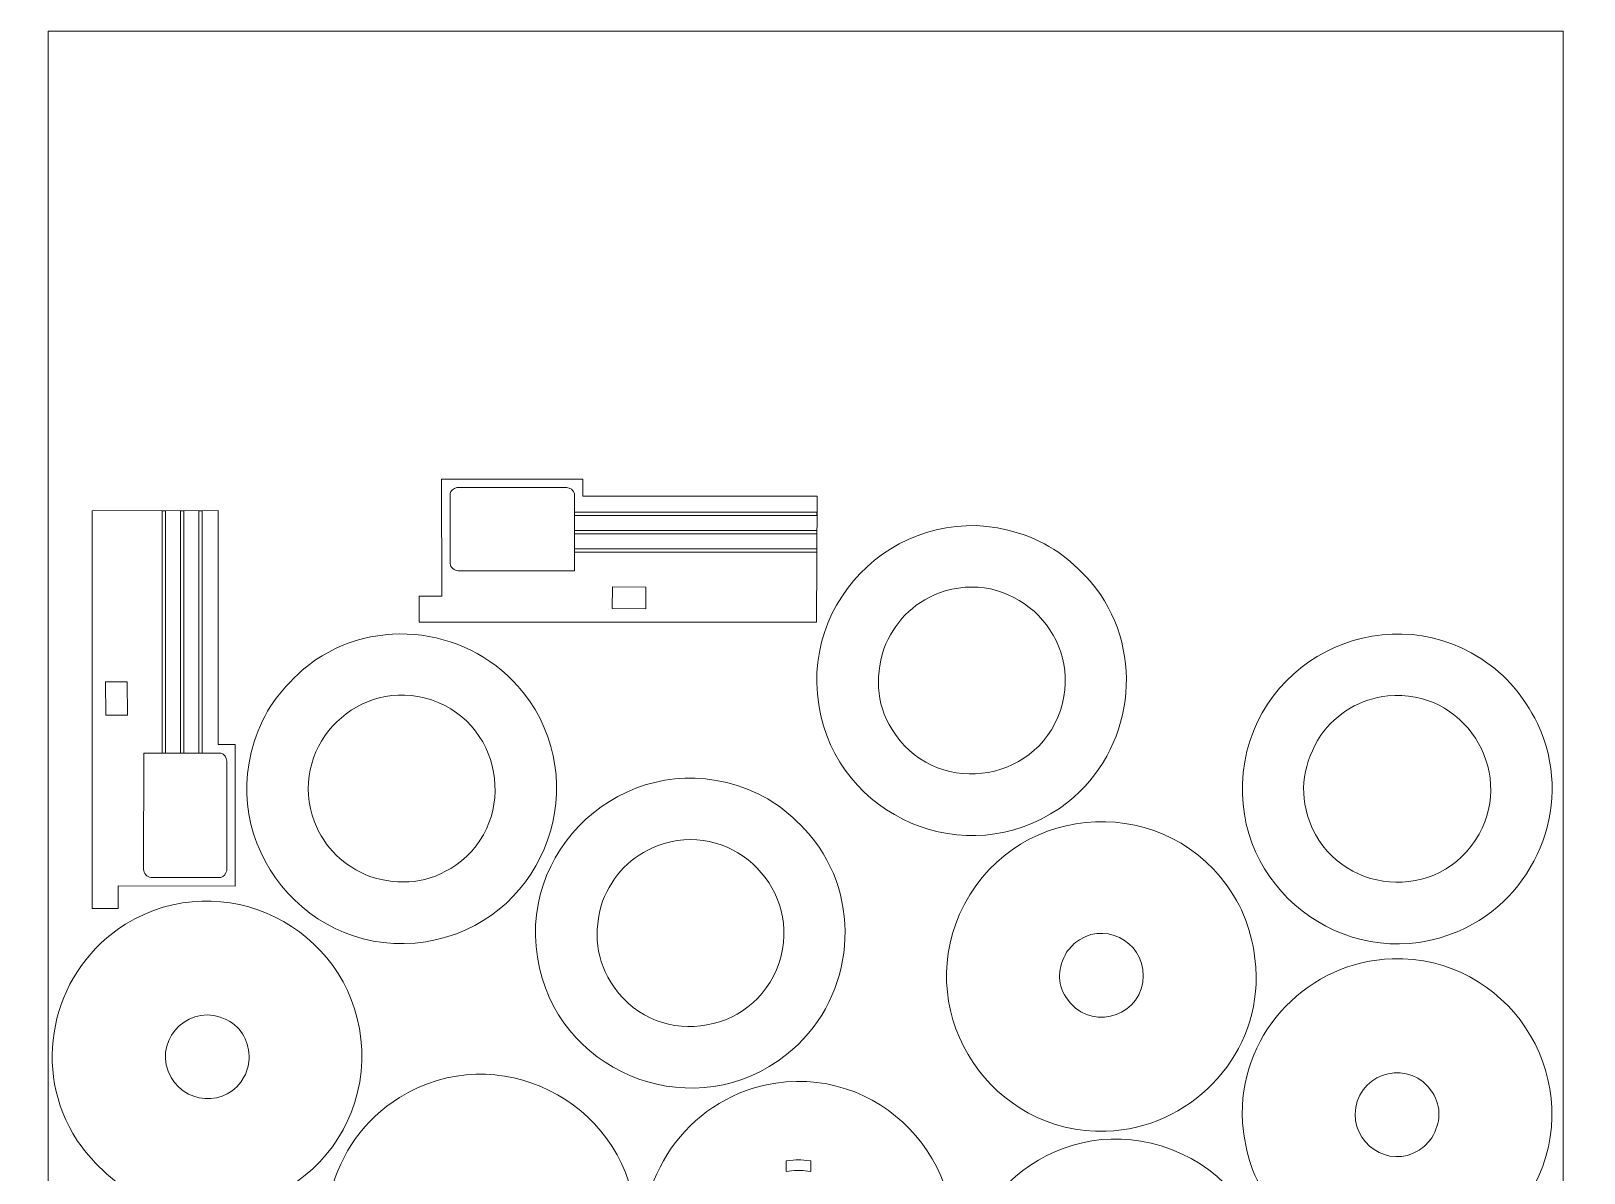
# Model space of a CAD drawing. Header units: centimetres. Extents: x -107 to 69, y -18 to 12.
# Drawn here: x 47.42 to 68.95, y -3.55 to 12.27 of the extents above; entities that cross this region are included whole.
import ezdxf

# ---------------------------------------------------------------- set-up
doc = ezdxf.new("R2010")
doc.units = ezdxf.units.CM
doc.header["$MEASUREMENT"] = 0
doc.layers.add('Camada 1', color=7, linetype='Continuous')

msp = doc.modelspace()

# ---------------------------------------------------------------- linework, layer by layer
at = {"layer": 'Camada 1', "color": 1, "lineweight": 0}
msp.add_lwpolyline([(47.65725, -17.42933), (68.65725, -17.42933), (68.65725, 12.27067), (47.65725, 12.27067), (47.65725, -17.42933)], close=True, dxfattribs=at)
at = {"layer": 'Camada 1', "color": 250, "lineweight": 9}
for points, knots in [([(58.30776, 4.07914), (58.30776, 4.07914), (53.11158, 4.07914), (53.11158, 4.07914), (53.11158, 4.07914), (53.11158, 4.07914), (52.79958, 4.07914), (52.79958, 4.07914), (52.79958, 4.07914), (52.79958, 4.07914), (52.79958, 4.43914), (52.79958, 4.43914), (52.79958, 4.43914), (52.79958, 4.43914), (53.11108, 4.43914), (53.11108, 4.43914), (53.11108, 4.43914), (53.11108, 4.43914), (53.10885, 6.0622), (53.10885, 6.0622), (53.10885, 6.0622), (53.10885, 6.0622), (55.07022, 6.06206), (55.07022, 6.06206), (55.07022, 6.06206), (55.07022, 6.06206), (55.06981, 5.82709), (55.06981, 5.82709), (55.06981, 5.82709), (55.06981, 5.82709), (58.31491, 5.82695), (58.31491, 5.82695), (58.31491, 5.82695), (58.31491, 5.82695), (58.30776, 4.07914), (58.30776, 4.07914)], [0, 0, 0, 0, 0.1, 0.1, 0.1, 0.1, 0.2, 0.2, 0.2, 0.2, 0.3, 0.3, 0.3, 0.3, 0.4, 0.4, 0.4, 0.4, 0.5, 0.5, 0.5, 0.5, 0.6, 0.6, 0.6, 0.6, 0.7, 0.7, 0.7, 0.7, 0.8, 0.8, 0.8, 0.8, 1, 1, 1, 1]), ([(54.95303, 5.86111), (54.93545, 5.91332), (54.89507, 5.94232), (54.84135, 5.94668), (54.84135, 5.94668), (54.84135, 5.94668), (53.32198, 5.94422), (53.32198, 5.94422), (53.32198, 5.94422), (53.28163, 5.93554), (53.23479, 5.90206), (53.22837, 5.86118), (53.22837, 5.86118), (53.22837, 5.86118), (53.227, 4.89271), (53.227, 4.89271), (53.227, 4.89271), (53.23404, 4.83533), (53.28675, 4.79681), (53.34169, 4.79235), (53.34169, 4.79235), (53.34169, 4.79235), (54.95266, 4.7932), (54.95266, 4.7932), (54.95266, 4.7932), (54.95266, 4.7932), (54.95303, 5.86111), (54.95303, 5.86111)], [0, 0, 0, 0, 0.125, 0.125, 0.125, 0.125, 0.25, 0.25, 0.25, 0.25, 0.375, 0.375, 0.375, 0.375, 0.5, 0.5, 0.5, 0.5, 0.625, 0.625, 0.625, 0.625, 0.75, 0.75, 0.75, 0.75, 1, 1, 1, 1]), ([(62.10305, 4.64872), (61.80207, 4.9742), (61.53389, 5.1787), (61.10922, 5.31483), (61.10922, 5.31483), (59.54235, 5.81709), (57.99378, 4.41256), (58.36757, 2.78392), (58.36757, 2.78392), (58.71456, 1.27202), (60.54895, 0.60153), (61.79343, 1.5875), (61.79343, 1.5875), (62.69616, 2.30271), (62.87202, 3.63675), (62.18051, 4.55086), (62.18051, 4.55086), (62.18051, 4.55086), (62.10305, 4.64872), (62.10305, 4.64872)], [0, 0, 0, 0, 0.16666667, 0.16666667, 0.16666667, 0.16666667, 0.33333333, 0.33333333, 0.33333333, 0.33333333, 0.5, 0.5, 0.5, 0.5, 0.66666667, 0.66666667, 0.66666667, 0.66666667, 1, 1, 1, 1]), ([(48.26571, 5.6212), (48.26571, 5.6212), (48.26571, 0.42502), (48.26571, 0.42502), (48.26571, 0.42502), (48.26571, 0.42502), (48.26571, 0.11302), (48.26571, 0.11302), (48.26571, 0.11302), (48.26571, 0.11302), (48.62571, 0.11302), (48.62571, 0.11302), (48.62571, 0.11302), (48.62571, 0.11302), (48.62571, 0.42452), (48.62571, 0.42452), (48.62571, 0.42452), (48.62571, 0.42452), (50.24879, 0.42225), (50.24879, 0.42225), (50.24879, 0.42225), (50.24879, 0.42225), (50.24862, 2.38364), (50.24862, 2.38364), (50.24862, 2.38364), (50.24862, 2.38364), (50.01364, 2.38327), (50.01364, 2.38327), (50.01364, 2.38327), (50.01364, 2.38327), (50.01351, 5.62837), (50.01351, 5.62837), (50.01351, 5.62837), (50.01351, 5.62837), (48.26571, 5.6212), (48.26571, 5.6212)], [0, 0, 0, 0, 0.1, 0.1, 0.1, 0.1, 0.2, 0.2, 0.2, 0.2, 0.3, 0.3, 0.3, 0.3, 0.4, 0.4, 0.4, 0.4, 0.5, 0.5, 0.5, 0.5, 0.6, 0.6, 0.6, 0.6, 0.7, 0.7, 0.7, 0.7, 0.8, 0.8, 0.8, 0.8, 1, 1, 1, 1]), ([(59.24185, 3.71238), (59.11078, 3.28779), (59.14086, 2.89304), (59.40077, 2.52116), (59.40077, 2.52116), (60.02158, 1.6329), (61.44219, 1.86917), (61.71765, 2.95736), (61.71765, 2.95736), (61.96769, 3.94515), (60.98814, 4.85548), (60.00102, 4.48079), (60.00102, 4.48079), (59.63538, 4.342), (59.38452, 4.07189), (59.24185, 3.71238)], [0, 0, 0, 0, 0.2, 0.2, 0.2, 0.2, 0.4, 0.4, 0.4, 0.4, 0.6, 0.6, 0.6, 0.6, 1, 1, 1, 1]), ([(55.47918, 4.56987), (55.47918, 4.56987), (55.47709, 4.26976), (55.47709, 4.26976), (55.47709, 4.26976), (55.47709, 4.26976), (55.94163, 4.26575), (55.94163, 4.26575), (55.94163, 4.26575), (55.94163, 4.26575), (55.94112, 4.56593), (55.94112, 4.56593), (55.94112, 4.56593), (55.94112, 4.56593), (55.47918, 4.56987), (55.47918, 4.56987)], [0, 0, 0, 0, 0.2, 0.2, 0.2, 0.2, 0.4, 0.4, 0.4, 0.4, 0.6, 0.6, 0.6, 0.6, 1, 1, 1, 1]), ([(68.30373, 2.67574), (68.09722, 3.06806), (67.89115, 3.33496), (67.51616, 3.57638), (67.51616, 3.57638), (66.13294, 4.46689), (64.27339, 3.51153), (64.21289, 1.84131), (64.21289, 1.84131), (64.15668, 0.28926), (65.75741, -0.8309), (67.21235, -0.20104), (67.21235, -0.20104), (68.2659, 0.25506), (68.78564, 1.49673), (68.35322, 2.56115), (68.35322, 2.56115), (68.35322, 2.56115), (68.30373, 2.67574), (68.30373, 2.67574)], [0, 0, 0, 0, 0.16666667, 0.16666667, 0.16666667, 0.16666667, 0.33333333, 0.33333333, 0.33333333, 0.33333333, 0.5, 0.5, 0.5, 0.5, 0.66666667, 0.66666667, 0.66666667, 0.66666667, 1, 1, 1, 1]), ([(51.17921, 3.41655), (50.8536, 3.1156), (50.64929, 2.84734), (50.51313, 2.42272), (50.51313, 2.42272), (50.01089, 0.85633), (51.41496, -0.69276), (53.04401, -0.31889), (53.04401, -0.31889), (54.55677, 0.0283), (55.22597, 1.86352), (54.24043, 3.10696), (54.24043, 3.10696), (53.52746, 4.00651), (52.19306, 4.18723), (51.2771, 3.49405), (51.2771, 3.49405), (51.2771, 3.49405), (51.17921, 3.41655), (51.17921, 3.41655)], [0, 0, 0, 0, 0.16666667, 0.16666667, 0.16666667, 0.16666667, 0.33333333, 0.33333333, 0.33333333, 0.33333333, 0.5, 0.5, 0.5, 0.5, 0.66666667, 0.66666667, 0.66666667, 0.66666667, 1, 1, 1, 1]), ([(48.75646, 2.7926), (48.75646, 2.7926), (48.45635, 2.79054), (48.45635, 2.79054), (48.45635, 2.79054), (48.45635, 2.79054), (48.45234, 3.25508), (48.45234, 3.25508), (48.45234, 3.25508), (48.45234, 3.25508), (48.75249, 3.25456), (48.75249, 3.25456), (48.75249, 3.25456), (48.75249, 3.25456), (48.75646, 2.7926), (48.75646, 2.7926)], [0, 0, 0, 0, 0.2, 0.2, 0.2, 0.2, 0.4, 0.4, 0.4, 0.4, 0.6, 0.6, 0.6, 0.6, 1, 1, 1, 1]), ([(52.11558, 0.55539), (52.5401, 0.42427), (52.935, 0.45442), (53.30681, 0.71428), (53.30681, 0.71428), (54.19479, 1.33491), (53.95911, 2.75538), (52.87061, 3.03118), (52.87061, 3.03118), (51.88427, 3.28111), (50.97218, 2.3031), (51.34716, 1.31456), (51.34716, 1.31456), (51.48583, 0.94899), (51.75612, 0.69796), (52.11558, 0.55539)], [0, 0, 0, 0, 0.2, 0.2, 0.2, 0.2, 0.4, 0.4, 0.4, 0.4, 0.6, 0.6, 0.6, 0.6, 1, 1, 1, 1]), ([(65.2977, 2.51184), (65.06116, 2.13561), (64.98807, 1.7466), (65.14287, 1.32008), (65.14287, 1.32008), (65.51249, 0.30169), (66.94558, 0.16168), (67.4937, 1.14176), (67.4937, 1.14176), (67.99064, 2.03031), (67.28113, 3.16396), (66.22987, 3.05759), (66.22987, 3.05759), (65.84084, 3.01823), (65.52848, 2.82209), (65.2977, 2.51184)], [0, 0, 0, 0, 0.2, 0.2, 0.2, 0.2, 0.4, 0.4, 0.4, 0.4, 0.6, 0.6, 0.6, 0.6, 1, 1, 1, 1]), ([(50.04771, 2.26648), (50.09988, 2.24877), (50.12892, 2.20866), (50.13323, 2.15476), (50.13323, 2.15476), (50.13323, 2.15476), (50.13077, 0.6354), (50.13077, 0.6354), (50.13077, 0.6354), (50.12213, 0.59503), (50.08854, 0.5482), (50.04777, 0.54178), (50.04777, 0.54178), (50.04777, 0.54178), (49.0793, 0.54044), (49.0793, 0.54044), (49.0793, 0.54044), (49.02194, 0.54745), (48.98336, 0.60021), (48.9789, 0.65514), (48.9789, 0.65514), (48.9789, 0.65514), (48.97977, 2.26606), (48.97977, 2.26606), (48.97977, 2.26606), (48.97977, 2.26606), (50.04771, 2.26648), (50.04771, 2.26648)], [0, 0, 0, 0, 0.125, 0.125, 0.125, 0.125, 0.25, 0.25, 0.25, 0.25, 0.375, 0.375, 0.375, 0.375, 0.5, 0.5, 0.5, 0.5, 0.625, 0.625, 0.625, 0.625, 0.75, 0.75, 0.75, 0.75, 1, 1, 1, 1]), ([(58.20299, 1.14872), (57.9022, 1.47425), (57.63365, 1.67876), (57.20916, 1.81483), (57.20916, 1.81483), (55.64351, 2.3167), (54.09379, 0.91429), (54.46755, -0.71606), (54.46755, -0.71606), (54.81399, -2.22731), (56.64877, -2.89877), (57.8934, -1.91245), (57.8934, -1.91245), (58.7963, -1.19695), (58.97185, 0.13712), (58.28048, 1.05088), (58.28048, 1.05088), (58.28048, 1.05088), (58.20299, 1.14872), (58.20299, 1.14872)], [0, 0, 0, 0, 0.16666667, 0.16666667, 0.16666667, 0.16666667, 0.33333333, 0.33333333, 0.33333333, 0.33333333, 0.5, 0.5, 0.5, 0.5, 0.66666667, 0.66666667, 0.66666667, 0.66666667, 1, 1, 1, 1]), ([(64.4008, -0.70274), (64.35383, -0.2627), (64.26024, 0.06253), (64.00153, 0.42473), (64.00153, 0.42473), (63.04529, 1.7635), (60.96374, 1.56162), (60.2909, 0.03262), (60.2909, 0.03262), (59.6667, -1.38587), (60.73508, -3.02078), (62.32454, -2.97324), (62.32454, -2.97324), (63.47605, -2.9388), (64.41252, -1.97414), (64.40436, -0.82753), (64.40436, -0.82753), (64.40436, -0.82753), (64.4008, -0.70274), (64.4008, -0.70274)], [0, 0, 0, 0, 0.16666667, 0.16666667, 0.16666667, 0.16666667, 0.33333333, 0.33333333, 0.33333333, 0.33333333, 0.5, 0.5, 0.5, 0.5, 0.66666667, 0.66666667, 0.66666667, 0.66666667, 1, 1, 1, 1]), ([(55.34183, 0.21239), (55.21078, -0.21214), (55.2408, -0.60702), (55.50071, -0.97884), (55.50071, -0.97884), (56.12149, -1.8669), (57.5419, -1.63102), (57.81762, -0.54264), (57.81762, -0.54264), (58.06751, 0.44376), (57.08951, 1.35577), (56.101, 0.98081), (56.101, 0.98081), (55.73543, 0.84214), (55.4844, 0.57184), (55.34183, 0.21239)], [0, 0, 0, 0, 0.2, 0.2, 0.2, 0.2, 0.4, 0.4, 0.4, 0.4, 0.6, 0.6, 0.6, 0.6, 1, 1, 1, 1]), ([(48.0642, -3.11071), (48.32486, -3.46827), (48.5686, -3.70319), (48.97371, -3.88748), (48.97371, -3.88748), (50.47155, -4.56893), (52.17292, -3.35283), (51.99115, -1.69259), (51.99115, -1.69259), (51.82252, -0.15235), (50.08004, 0.72978), (48.72704, -0.10627), (48.72704, -0.10627), (47.74703, -0.71185), (47.41837, -2.0154), (47.9987, -3.00442), (47.9987, -3.00442), (47.9987, -3.00442), (48.0642, -3.11071), (48.0642, -3.11071)], [0, 0, 0, 0, 0.16666667, 0.16666667, 0.16666667, 0.16666667, 0.33333333, 0.33333333, 0.33333333, 0.33333333, 0.5, 0.5, 0.5, 0.5, 0.66666667, 0.66666667, 0.66666667, 0.66666667, 1, 1, 1, 1]), ([(61.77376, -0.49514), (61.65762, -0.7022), (61.63447, -0.91573), (61.76786, -1.12223), (61.76786, -1.12223), (62.06713, -1.58551), (62.75144, -1.41647), (62.8305, -0.91214), (62.8305, -0.91214), (62.9093, -0.40938), (62.36719, -0.05899), (61.95348, -0.32082), (61.95348, -0.32082), (61.87754, -0.36888), (61.82651, -0.4239), (61.77376, -0.49514)], [0, 0, 0, 0, 0.2, 0.2, 0.2, 0.2, 0.4, 0.4, 0.4, 0.4, 0.6, 0.6, 0.6, 0.6, 1, 1, 1, 1]), ([(64.21368, -2.85591), (64.26079, -3.29616), (64.35418, -3.621), (64.61298, -3.98337), (64.61298, -3.98337), (65.56852, -5.3213), (67.6498, -5.12134), (68.32361, -3.59126), (68.32361, -3.59126), (68.94751, -2.1745), (67.88075, -0.53781), (66.28993, -0.58542), (66.28993, -0.58542), (65.13851, -0.61987), (64.20223, -1.58412), (64.21013, -2.73111), (64.21013, -2.73111), (64.21013, -2.73111), (64.21368, -2.85591), (64.21368, -2.85591)], [0, 0, 0, 0, 0.16666667, 0.16666667, 0.16666667, 0.16666667, 0.33333333, 0.33333333, 0.33333333, 0.33333333, 0.5, 0.5, 0.5, 0.5, 0.66666667, 0.66666667, 0.66666667, 0.66666667, 1, 1, 1, 1]), ([(50.44309, -1.97696), (50.44012, -1.73959), (50.35341, -1.54303), (50.13461, -1.43097), (50.13461, -1.43097), (49.64311, -1.17923), (49.13588, -1.66853), (49.31941, -2.1442), (49.31941, -2.1442), (49.5023, -2.61817), (50.14641, -2.65226), (50.3746, -2.21779), (50.3746, -2.21779), (50.41631, -2.13838), (50.43303, -2.06484), (50.44309, -1.97696)], [0, 0, 0, 0, 0.2, 0.2, 0.2, 0.2, 0.4, 0.4, 0.4, 0.4, 0.6, 0.6, 0.6, 0.6, 1, 1, 1, 1]), ([(51.86419, -5.51071), (52.12494, -5.86839), (52.36851, -6.10315), (52.77371, -6.28748), (52.77371, -6.28748), (54.27118, -6.96872), (55.97273, -5.7535), (55.79114, -4.09259), (55.79114, -4.09259), (55.62284, -2.55307), (53.88045, -1.66994), (52.52701, -2.50629), (52.52701, -2.50629), (51.54706, -3.11184), (51.21835, -4.41518), (51.79869, -5.40444), (51.79869, -5.40444), (51.79869, -5.40444), (51.86419, -5.51071), (51.86419, -5.51071)], [0, 0, 0, 0, 0.16666667, 0.16666667, 0.16666667, 0.16666667, 0.33333333, 0.33333333, 0.33333333, 0.33333333, 0.5, 0.5, 0.5, 0.5, 0.66666667, 0.66666667, 0.66666667, 0.66666667, 1, 1, 1, 1]), ([(55.94329, -4.80361), (56.04101, -5.23578), (56.17139, -5.54738), (56.47089, -5.87737), (56.47089, -5.87737), (57.57683, -7.09591), (59.6202, -6.65359), (60.11067, -5.05645), (60.11067, -5.05645), (60.56667, -3.57154), (59.31035, -2.07558), (57.74203, -2.3073), (57.74203, -2.3073), (56.6064, -2.4751), (55.78291, -3.54016), (55.92513, -4.68012), (55.92513, -4.68012), (55.92513, -4.68012), (55.94329, -4.80361), (55.94329, -4.80361)], [0, 0, 0, 0, 0.16666667, 0.16666667, 0.16666667, 0.16666667, 0.33333333, 0.33333333, 0.33333333, 0.33333333, 0.5, 0.5, 0.5, 0.5, 0.66666667, 0.66666667, 0.66666667, 0.66666667, 1, 1, 1, 1]), ([(66.84073, -3.0635), (66.95686, -2.85644), (66.98009, -2.6429), (66.84661, -2.43642), (66.84661, -2.43642), (66.54701, -1.97294), (65.86318, -2.14238), (65.78401, -2.6465), (65.78401, -2.6465), (65.70523, -3.14821), (66.24625, -3.50006), (66.661, -3.23782), (66.661, -3.23782), (66.73686, -3.18986), (66.78809, -3.13468), (66.84073, -3.0635)], [0, 0, 0, 0, 0.2, 0.2, 0.2, 0.2, 0.4, 0.4, 0.4, 0.4, 0.6, 0.6, 0.6, 0.6, 1, 1, 1, 1]), ([(62.83151, -7.34329), (63.26407, -7.2454), (63.57492, -7.11538), (63.90527, -6.81567), (63.90527, -6.81567), (65.12369, -5.71024), (64.68164, -3.6664), (63.08435, -3.17588), (63.08435, -3.17588), (61.60098, -2.72034), (60.10365, -3.97425), (60.33521, -5.54456), (60.33521, -5.54456), (60.50323, -6.684), (61.57085, -7.50326), (62.70801, -7.36147), (62.70801, -7.36147), (62.70801, -7.36147), (62.83151, -7.34329), (62.83151, -7.34329)], [0, 0, 0, 0, 0.16666667, 0.16666667, 0.16666667, 0.16666667, 0.33333333, 0.33333333, 0.33333333, 0.33333333, 0.5, 0.5, 0.5, 0.5, 0.66666667, 0.66666667, 0.66666667, 0.66666667, 1, 1, 1, 1]), ([(57.96071, -3.52106), (58.08102, -3.51336), (58.10799, -3.51445), (58.22728, -3.53184), (58.22728, -3.53184), (58.22728, -3.53184), (58.22728, -3.38401), (58.22728, -3.38401), (58.22728, -3.38401), (58.07508, -3.36559), (58.03818, -3.36566), (57.886, -3.38401), (57.886, -3.38401), (57.886, -3.38401), (57.886, -3.53184), (57.886, -3.53184), (57.886, -3.53184), (57.886, -3.53184), (57.96071, -3.52106), (57.96071, -3.52106)], [0, 0, 0, 0, 0.16666667, 0.16666667, 0.16666667, 0.16666667, 0.33333333, 0.33333333, 0.33333333, 0.33333333, 0.5, 0.5, 0.5, 0.5, 0.66666667, 0.66666667, 0.66666667, 0.66666667, 1, 1, 1, 1])]:
    msp.add_open_spline(points, degree=3, knots=knots, dxfattribs=at)
at = {"layer": 'Camada 1', "color": 140, "lineweight": 9}
for points in [[(49.2351, 5.62416), (49.2351, 5.62416), (49.28104, 5.62408), (49.28104, 5.62408), (49.28104, 5.62408), (49.28104, 5.62408), (49.2811, 2.26628), (49.2811, 2.26628), (49.2811, 2.26628), (49.2811, 2.26628), (49.23494, 2.26606), (49.23494, 2.26606), (49.23494, 2.26606), (49.23494, 2.26606), (49.2351, 5.62416), (49.2351, 5.62416)], [(49.49024, 5.62416), (49.49024, 5.62416), (49.53621, 5.62408), (49.53621, 5.62408), (49.53621, 5.62408), (49.53621, 5.62408), (49.53623, 2.26628), (49.53623, 2.26628), (49.53623, 2.26628), (49.53623, 2.26628), (49.49007, 2.26606), (49.49007, 2.26606), (49.49007, 2.26606), (49.49007, 2.26606), (49.49024, 5.62416), (49.49024, 5.62416)], [(49.74537, 5.62416), (49.74537, 5.62416), (49.79134, 5.62408), (49.79134, 5.62408), (49.79134, 5.62408), (49.79134, 5.62408), (49.79138, 2.26628), (49.79138, 2.26628), (49.79138, 2.26628), (49.79138, 2.26628), (49.7452, 2.26606), (49.7452, 2.26606), (49.7452, 2.26606), (49.7452, 2.26606), (49.74537, 5.62416), (49.74537, 5.62416)], [(58.31074, 5.55881), (58.31074, 5.55881), (58.31063, 5.60475), (58.31063, 5.60475), (58.31063, 5.60475), (58.31063, 5.60475), (54.95286, 5.60481), (54.95286, 5.60481), (54.95286, 5.60481), (54.95286, 5.60481), (54.95266, 5.55865), (54.95266, 5.55865), (54.95266, 5.55865), (54.95266, 5.55865), (58.31074, 5.55881), (58.31074, 5.55881)], [(58.31074, 5.30365), (58.31074, 5.30365), (58.31063, 5.34962), (58.31063, 5.34962), (58.31063, 5.34962), (58.31063, 5.34962), (54.95286, 5.34964), (54.95286, 5.34964), (54.95286, 5.34964), (54.95286, 5.34964), (54.95266, 5.3035), (54.95266, 5.3035), (54.95266, 5.3035), (54.95266, 5.3035), (58.31074, 5.30365), (58.31074, 5.30365)], [(58.31074, 5.04851), (58.31074, 5.04851), (58.31063, 5.09447), (58.31063, 5.09447), (58.31063, 5.09447), (58.31063, 5.09447), (54.95286, 5.09451), (54.95286, 5.09451), (54.95286, 5.09451), (54.95286, 5.09451), (54.95266, 5.04833), (54.95266, 5.04833), (54.95266, 5.04833), (54.95266, 5.04833), (58.31074, 5.04851), (58.31074, 5.04851)]]:
    msp.add_open_spline(points, degree=3, knots=[0, 0, 0, 0, 0.2, 0.2, 0.2, 0.2, 0.4, 0.4, 0.4, 0.4, 0.6, 0.6, 0.6, 0.6, 1, 1, 1, 1], dxfattribs=at)

doc.saveas('drawing.dxf')
